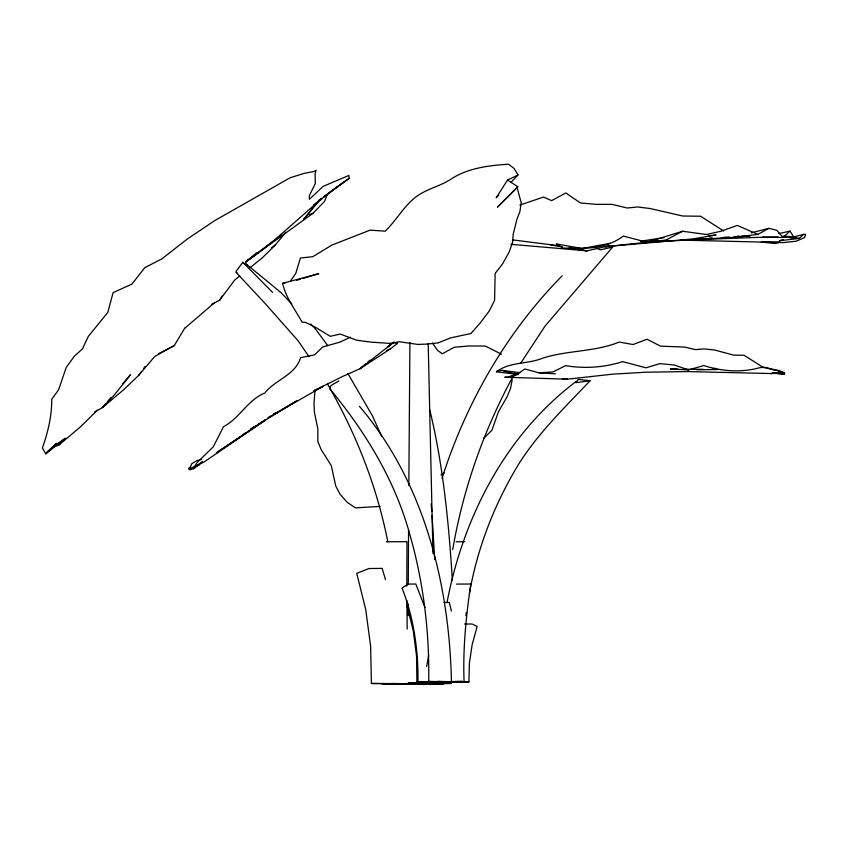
<?xml version="1.0" encoding="UTF-8"?>
<svg xmlns="http://www.w3.org/2000/svg" width="848" height="848" viewBox="0 0 848 848"><rect width="100%" height="100%" fill="white"/><g stroke="black" fill="none" stroke-linecap="round" stroke-linejoin="round"><path stroke-width="1.27" d="M407.761 683.424L435.681 683.308L407.771 683.424M408.1 615.68L408.164 603.818M408.27 584.049L408.566 529.989M408.831 485.533L409.913 342.422M468.912 681.93L447.087 682.078L468.912 681.93L469.389 663.242L472.145 644.681L477.148 626.46L472.241 624.043L464.503 624.001M314.99 390.006L314.014 403.5L314.396 412.308L317.862 428.918L317.82 441.373L321.021 449.323L331.292 465.637L335.787 486.169L340.08 494.257L347.15 502.27L355.45 507.867L380.074 506.426M426.692 666.422L428.675 655.197M201.379 459.446L196.778 460.655L191.818 463.708L190.397 466.941L188.33 468.711L189.952 469.75L190.047 468.615L204.039 462.033L265.382 420.057L258.576 423.958M465.912 615.468L466.188 612.839M452.715 549.589C463.294 487.886 484.515 428.081 514.747 373.279M512.192 379.681L510.538 388.267L507.38 396.207L498.465 411.736L491.851 430.36L483.657 438.289M469.442 593.346C477.413 547.819 494.479 504.147 518.361 464.64C538.024 433.243 564.726 407.453 590.102 380.773L575.919 382.649L578.315 379.374L590.102 380.773M447.193 601.614C463.527 516.506 506.108 434.112 576.301 381.346M442.052 478.272C466.05 402.895 506.447 332.268 562.16 275.812M327.392 194.16L324.572 201.389L312.933 213.336L245.517 262.053L256.552 252.81M518.086 374.424L496.504 371.806L496.949 371.021L502.249 370.396L520.025 372.675M190.047 468.615L193.45 468.711L197.139 462.499L213.314 446.822L223.48 426.703C239.602 418.318 247.701 399.938 264.809 392.995C275.409 379.501 295.178 375.378 300.658 357.633L314.544 354.909L322.738 346.938L339.836 342.179L350.404 337.218M94.584 412.043L102.279 407.697L123.151 390.175L138.5 375.59L154.76 356.446L174.275 345.592L184.779 328.091M211.438 304.496L219.6 300.234L222.229 295.878M290.154 281.483L295.729 273.48L300.425 258.015L312.795 256.679L331.907 245.061L370.141 230.126L385.183 231.175C396.27 220.522 403.531 206.573 415.87 196.937C427.106 188.489 441.193 186.136 452.609 178.08C469.188 167.862 489.423 165.487 508.429 164.183L513.888 168.296L518.043 174.964L507.517 180.052L496.186 197.785L498.91 194.923M520.683 363.209L545.01 326.13L612.627 247.118L607.412 246.386M323.862 196.725L349.217 178.366L348.899 175.43L323.236 186.316L309.372 199.312L309.34 195.655L315.297 183.56L315.138 173.66L316.071 170.31L313.665 171.561L304.453 173.289L290.143 177.751L214.83 220.544L186.963 239.263L161.915 258.831L144.849 267.608L131.843 284.165L113.102 292.602L107.802 312.382L88.287 336.465L82.426 348.888L74.221 356.372L66.229 367.449L58.618 389.72L51.707 399.344C51.887 416.569 47.88 432.024 42.4 448.073L45.813 453.797L65.381 438.215L51.643 447.914L59.159 444.85L61.819 441.034M138.5 375.59L141.478 371.477M143.704 368.392L145.188 366.336M219.6 300.234L234.663 280.073L239.74 275.992M318.912 200.107L303.383 219.844L319.728 199.831L321.795 198.284M249.895 267.82L262.085 258.025L275.388 244.913L285.755 232.278M291.776 303.987L280.911 292.528L246.217 264.046L244.733 263.951L242.835 262.318L236.073 271.254L236.295 272.59L266.071 304.527L297.998 340.673L309.107 356.775M105.693 403.712L102.279 407.697L114.777 394.415L130.454 374.795L122.769 383.773M107.399 401.719L110.823 397.723M510.761 182.564L518.043 174.964M517.842 186.751L497.596 206.986L517.842 186.751L507.517 180.052M97.35 410.156L80.814 426.555L59.159 444.85M390.44 344.299L387.706 346.98L393.334 342.454L397.468 343.419L390.271 348.973L360.029 368.721L342.687 376.406L313.749 390.875M45.813 453.797L56.487 443.366L47.075 452.281L50.732 448.793M680.764 240.111L783.446 242.592L796.442 241.161L804.551 237.535L805.6 234.419L803.607 234.377L799.24 238.447L779.27 240.715L783.117 239.719M710.751 238.68L691.205 239.836L762.5 237.217L783.086 237.451L790.039 231.101L793.664 236.815L796.007 238.299L799.24 238.447L783.658 236.751M184.822 328.229L214.3 302.906M366.007 363.633L360.029 368.721L394.076 342.009M367.99 361.937L369.982 360.241M313.718 204.877L315.721 203.202M193.45 468.711L202.534 461.672L198.527 464.704M496.504 371.806C509.722 361.481 528.092 364.417 543.07 358.026C567.98 350.171 594.989 351.962 619.167 342.062L633.043 344.542L647.013 339.232L660.475 346.143L684.898 347.108L695.551 349.62L704.137 348.899L714.588 350.001L733.626 355.142L744.088 355.291L762.341 366.824L780.69 371.032L784.453 374.127L784.633 373.046L782.354 371.816L770.98 373.544L687.325 371.572L645.985 372.208L612.722 374.148L567.513 379.183L504.783 377.233L507.56 377.222L515.436 374.445L517.916 374.678M271.816 242.252L245.517 262.053C282.469 237.122 311.979 202.895 349.217 178.366M277.073 238.288L281.282 235.129M271.339 247.913L275.388 244.913M319.728 199.831L321.827 198.305M323.915 196.778L343.758 182.235M241.415 435.851L245.517 432.851M250.637 429.109L253.711 426.851M217.65 451.942L265.382 420.057L216.367 452.843M441.024 474.933L444.278 472.866M250.807 429.13L296.811 400.828L273.353 414.587M268.89 417.205L271.127 415.902M267.618 418.128L323.162 386.306L315.551 389.953M338.85 380.911C336.338 383.148 329.204 384.875 329.702 388.681C365.297 431.621 394.808 479.926 409.722 534.07C423.428 581.919 429.533 631.728 428.706 681.463L438.776 681.898M656.479 241.818L733.594 237.334L757.836 234.387L768.829 228.335L776.747 230.264L783.086 237.451M189.952 469.75L199.259 464.81L191.16 469.103M510.92 244.319L587.176 250.86L604.995 246.715L665.426 240.323L682.629 231.26L706.501 234.525L720.832 231.25L737.347 225.42L757.836 234.387M158.587 353.637L174.275 345.592M274.116 413.93L277.487 412.531L273.904 413.644M386.826 350.298L390.271 348.973M309.361 214.576L312.933 213.336M519.866 205.057L543.579 197.065L551.645 200.658L565.764 192.962L580.477 202.969L596.197 204.347L612.033 204.379L627.16 208.014L637.632 206.965L650.278 208.566L682.757 216.017L700.66 216.24L723.609 230.974M236.295 272.59L236.995 272.356M682.629 231.26L644.321 243.079L653.066 240.991M296.789 280.275L300.446 279.183M302.895 278.451L318.763 273.681L282.617 283.37C285.734 297.563 295.168 309.488 302.089 322.198L305.375 322.325L315.869 327.529L330.243 336.327L340.165 334.048L356.658 340.207L371.625 342.189L389.953 343.376L399.599 341.776L417.682 344.405L426.162 344.14L437.939 342.952L450.712 337.875L470.916 333.518L480.297 322.855L489.243 311.004L494.585 300.383L495.158 273.385L502.345 264.247L509.203 251.962L512.743 241.765L513.188 234.218L516.888 219.42L519.909 211.565L521.181 202.693L516.951 187.132M508.546 377.434L515.181 375.516L524.944 368.986L539.105 372.866L555.323 373.809M677.87 369.134L670.291 368.891L688.523 369.929L703.829 365.552C721.521 371.35 741.216 372.823 759.267 367.809C765.871 366.251 771.256 370.322 777.627 370.512L779.619 372.495L782.354 371.816M612.627 247.118L600.225 249.831L595.826 247.934M464.089 681.834L445.211 682.142L464.089 681.834C462.775 649.07 466.018 616.326 470.81 584.018L456.584 584.092M793.368 237.048L803.607 234.377M738.629 236.051L733.594 237.334L750.109 235.935L737.029 236.603M751.211 232.829L768.829 228.335M780.436 242.231L774.913 243.524L761.303 242.072M778.771 233.603L790.039 231.101M610.443 243.312L582.046 248.453L556.489 244.001L556.913 245.496L512.998 239.942M612.85 245.507L604.995 246.715L692.646 238.945L716.072 235.034L708.165 235.786M640.335 241.256L663.889 237.631M282.617 283.37L284.896 283.073M779.619 372.495L770.98 373.544L784.633 373.046L772.878 373.12L784.453 374.127L775.305 373.311M444.151 681.909L425.548 682.152M682.926 369.304L703.162 369.304M713.263 368.562L715.786 368.371M539.105 372.866L552.97 371.912L565.595 365.658C584.791 368.869 604.094 367.513 622.697 361.63L645.985 367.82L659.829 363.633L674.16 364.969L688.523 369.929M665.426 240.323L644.957 241.701L623.333 236.083C605.207 249.556 584.473 248.803 563.21 248.029L556.489 244.001M646.028 242.422L651.253 242.125M721.171 238.055L725.082 237.822M709.575 238.012L712.182 237.875M723.959 237.27L729.185 237.005M779.026 242.083L762.575 242.104M436.699 683.064L408.121 683.308L422.643 683.064M666.401 240.482L669.008 240.408M428.706 681.463L451.443 681.75C449.345 583.954 424.085 482.077 359.446 406.319M371.413 683.467L402.821 683.742L371.413 683.467L370.629 646.356L365.721 609.5L356.732 573.322L369.06 568.52L382.162 568.393L385.511 579.714M762.5 237.217L778.082 237.016M783.276 236.952L793.664 236.815L783.435 236.136M696.844 369.77L717.768 369.495M417.969 681.866L437.367 682.046L417.969 681.866C418.329 649.992 413.76 617.8 402.037 588.046L408.068 584.092L415.827 584.018L424.954 607.497M431.017 682.078L451.443 681.75M456.076 541.787L464.64 541.702M444.14 602.493L449.292 602.462L451.443 611.132M386.306 541.787L406.966 541.671L406.796 586.169M407.061 605.822L413.262 630.795L416.559 656.214L416.909 681.824L430.042 682.046M435.512 682.152L416.909 681.824M414.216 683.053L434.823 683.488L411.556 683.064M562.319 378.685L567.513 379.183L563.666 378.653M783.329 236.825L796.007 238.299M518.435 373.947L511.302 373.046L502.249 370.396M569.379 248.104L587.176 250.86L568.997 247.966M550.829 245.072L562.51 246.927M501.465 354.22L485.395 346.048L469.124 345.952L454.178 347.267L442.349 353.807L437.579 350.394L432.438 343.037M242.835 262.318L272.568 292.412M310.781 324.021L315.308 328.791L327.879 345.772M246.217 264.046L246.842 264.947M347.945 373.618L372.516 415.986L381.706 436.476M327.381 383.794C355.725 432.777 376.894 486.158 387.79 541.755M429.576 409.573L430.318 412.107C443.409 467.248 448.846 523.873 452.376 580.329M431.187 503.744L431.78 511.609M432.077 515.542L434.706 559.595M428.198 343.599L432.968 553.532M407.199 629.11L406.87 600.564M439.879 681.824L462.436 681.41L439.921 681.824M438.755 681.389L435.989 681.718L455.683 681.866L438.755 681.389M419.41 683.467L408.694 683.891L437.038 683.742L419.41 683.467M392.836 683.488L382.162 683.88L408.429 683.742L392.836 683.488M423.438 683.541L415.266 683.785L443.599 683.891L423.438 683.541M417.492 683.583L386.084 683.785L417.492 683.583M451.072 683.435L416.781 683.88L451.072 683.435M441.713 681.834L439.73 681.856L461.566 682.046L441.713 681.834"/></g></svg>
